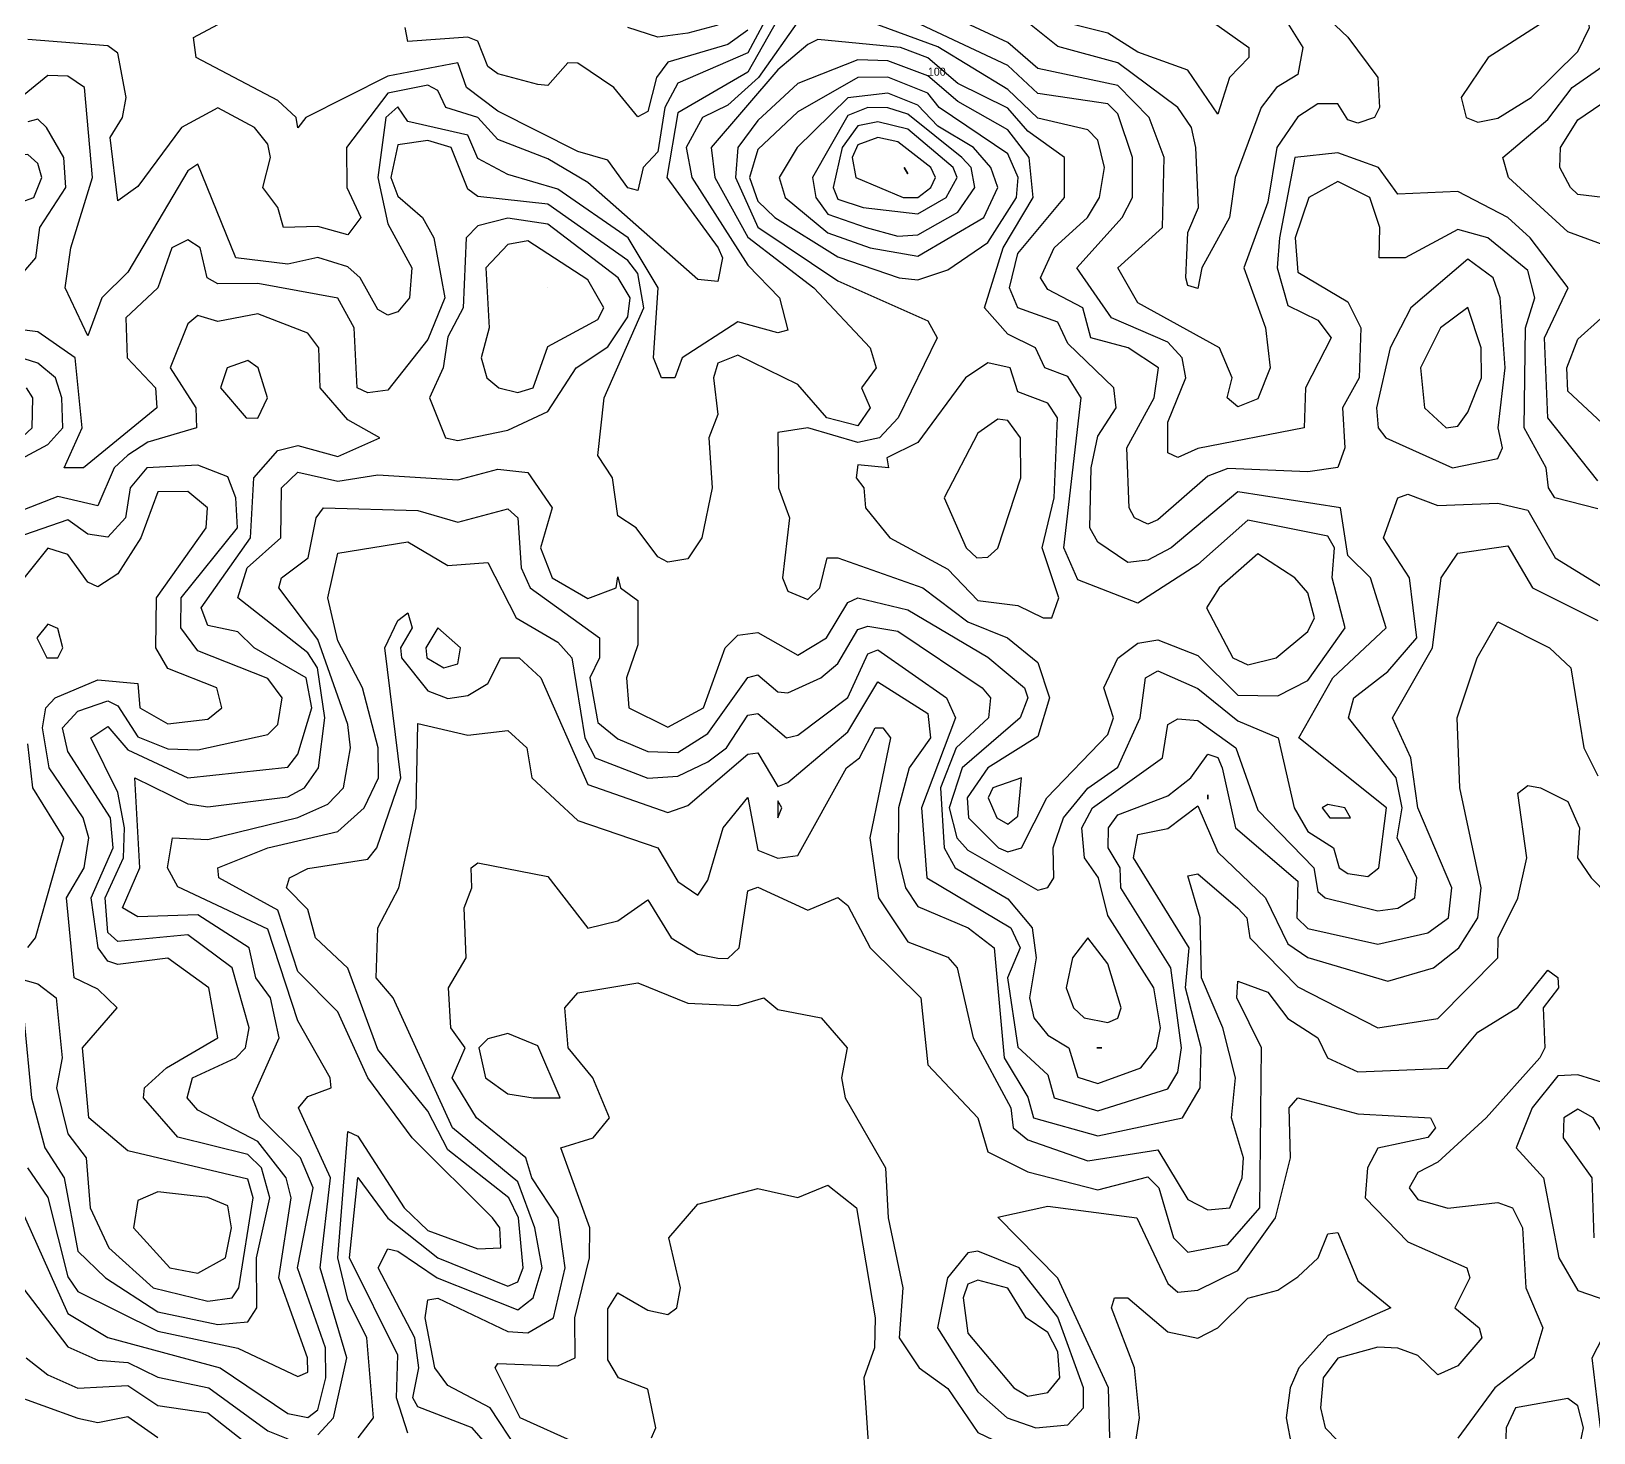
# Model space of a CAD drawing. Header units: metres. Extents: x 310028 to 360472, y 4137098 to 4159193.
# Drawn here: x 316753 to 319096, y 4140885 to 4142987 of the extents above; entities that cross this region are included whole.
import ezdxf

# ---------------------------------------------------------------- set-up
doc = ezdxf.new("R2010")
doc.units = ezdxf.units.M
for name, color, linetype in [('CONTOUR', 254, 'Continuous'), ('CONTOUR_INDEX', 33, 'Continuous'), ('CONTOUR_LABELS', 7, 'Continuous')]:
    doc.layers.add(name, color=color, linetype=linetype)

msp = doc.modelspace()

# ---------------------------------------------------------------- linework, layer by layer
at = {"layer": 'CONTOUR'}
for points, elevation in [([(318652.5, 4143049.5), (318727.5, 4142978.2), (318772.3, 4142917.5), (318775.1, 4142872.5), (318767.5, 4142857.5), (318742.5, 4142849.2), (318727.5, 4142854), (318712.5, 4142878.3), (318682.5, 4142878.2), (318652.5, 4142858.9), (318621.1, 4142812.5), (318607.5, 4142730.7), (318571.6, 4142632.5), (318603.9, 4142542.5), (318611.1, 4142482.5), (318592.5, 4142436), (318562.5, 4142423.6), (318546.2, 4142437.5), (318553.7, 4142467.5), (318534.7, 4142512.5), (318412.5, 4142579.7), (318382.2, 4142632.5), (318449.2, 4142692.5), (318451.7, 4142797.5), (318429.4, 4142857.5), (318382.5, 4142905.6), (318262.5, 4142931.3), (318217.5, 4142970), (317992.5, 4143075.2)], 60), ([(318452.5, 4143052.5), (318578.9, 4142962.5), (318578.8, 4142947.5), (318549.9, 4142917.5), (318532.5, 4142862.7), (318487.5, 4142928.5), (318412.5, 4142955.5), (318367.5, 4142984.2), (318307.5, 4142999.4)], 40), ([(317864.2, 4143022.5), (317827.5, 4142954.6), (317722.5, 4142909.2), (317702.9, 4142872.5), (317692.5, 4142806.3), (317670.7, 4142782.5), (317662.5, 4142748.3), (317647.5, 4142752.1), (317617.5, 4142793.5), (317572.5, 4142806.7), (317452.5, 4142867.3), (317405.6, 4142902.5), (317392.5, 4142939.8), (317287.5, 4142919.8), (317164.4, 4142857.5), (317152.5, 4142842.4), (317150.2, 4142857.5), (317122.5, 4142883.3), (317000.4, 4142947.5), (316996.1, 4142977.5), (317032.5, 4142997.4)], 60), ([(318904.7, 4142857.5), (318922.5, 4142850.6), (318952.5, 4142856.6), (319002.3, 4142887.5), (319072.5, 4142956.9), (319089.9, 4142992.5), (319087.4, 4143007.5), (319072.5, 4143022.9), (319054.6, 4143022.5), (318937.9, 4142947.5), (318897.4, 4142887.5), (318904.7, 4142857.5)], 70), ([(317907.1, 4143007.5), (317843.6, 4142917.5), (317797.5, 4142876.4), (317759.7, 4142857.5), (317735.2, 4142812.5), (317743.5, 4142767.5), (317827.5, 4142636.3), (317874.8, 4142587.5), (317887.5, 4142539), (317872.5, 4142534.7), (317812.5, 4142551.3), (317729.2, 4142497.5), (317718.2, 4142467.5), (317698.1, 4142467.5), (317686.1, 4142497.5), (317693.2, 4142602.5), (317648.1, 4142677.5), (317542.5, 4142750.3), (317467.5, 4142772.3), (317422.5, 4142796.3), (317407.5, 4142831.3), (317317.5, 4142851.6), (317302.5, 4142873.8), (317284.7, 4142857.5), (317272.4, 4142767.5), (317287.5, 4142698), (317323.6, 4142632.5), (317320.3, 4142587.5), (317302.5, 4142566.1), (317287.5, 4142561.2), (317272.5, 4142569.7), (317246.3, 4142617.5), (317227.5, 4142633.6), (317182.5, 4142647.6), (317137.5, 4142637.7), (317059.4, 4142647.5), (317002.5, 4142787.5), (316987.5, 4142777.5), (316897.5, 4142625.7), (316858.6, 4142587.5), (316837.5, 4142530.3), (316803.6, 4142602.5), (316812.4, 4142662.5), (316844.8, 4142767.5), (316832.9, 4142902.5), (316807.5, 4142919.5), (316777.5, 4142920.7), (316717.5, 4142871.5)], 80), ([(317872.5, 4143005.3), (317827.5, 4142925.8), (317722.5, 4142864.7), (317705.8, 4142767.5), (317783.2, 4142662.5), (317789.6, 4142647.5), (317782.5, 4142611.8), (317752.5, 4142614.8), (317587.5, 4142760.4), (317527.5, 4142795.6), (317452.5, 4142824.6), (317422.4, 4142857.5), (317374.5, 4142872.5), (317362.5, 4142898), (317347.5, 4142906.3), (317287.5, 4142894.2), (317225.6, 4142812.5), (317225.9, 4142752.5), (317247.3, 4142707.5), (317227.5, 4142681.6), (317182.5, 4142694), (317131.1, 4142692.5), (317122.4, 4142722.5), (317100.2, 4142752.5), (317111.6, 4142797.5), (317107.5, 4142817.6), (317087.6, 4142842.5), (317032.5, 4142872.2), (316978.1, 4142842.5), (316912.5, 4142754.4), (316882.5, 4142732.8), (316871, 4142827.5), (316889.8, 4142857.5), (316895, 4142887.5), (316882.5, 4142954.3), (316867.5, 4142965.4), (316747.5, 4142974.9)], 70), ([(319102.5, 4142313), (319027.5, 4142407.1), (319022.1, 4142527.5), (319058, 4142602.5), (319000.9, 4142677.5), (318967.3, 4142707.5), (318892.5, 4142746.5), (318802.5, 4142742.6), (318773.3, 4142782.5), (318712.5, 4142804.6), (318647.9, 4142797.5), (318624.7, 4142677.5), (318621.6, 4142632.5), (318637.5, 4142575.8), (318682.5, 4142553.8), (318702.6, 4142527.5), (318664, 4142452.5), (318661.7, 4142392.5), (318502.5, 4142361.4), (318472.5, 4142347.9), (318457.5, 4142355), (318457.5, 4142400.7), (318484.4, 4142467.5), (318479.1, 4142497.5), (318457.5, 4142520.6), (318372.7, 4142557.5), (318321.1, 4142632.5), (318388.9, 4142707.5), (318404.5, 4142737.5), (318404.2, 4142797.5), (318382.5, 4142863.2), (318367.5, 4142878.4), (318262.5, 4142893.9), (318217.5, 4142935.5), (318037.5, 4143020)], 70), ([(317782.5, 4142996.3), (317737.5, 4142984), (317692.5, 4142978.3), (317647.5, 4142992.5)], 40), ([(319102.5, 4142271), (319038, 4142287.5), (319028.5, 4142302.5), (319024.8, 4142332.5), (318991.7, 4142392.5), (318994, 4142542.5), (319007.8, 4142587.5), (318997.5, 4142628.2), (318937.5, 4142677.2), (318892.5, 4142689.5), (318813.4, 4142647.5), (318774.5, 4142647.5), (318775.4, 4142692.5), (318760.4, 4142737.5), (318712.5, 4142761.8), (318669, 4142737.5), (318648.4, 4142677.5), (318652.5, 4142625.6), (318727.5, 4142581.5), (318746.9, 4142542.5), (318744.6, 4142467.5), (318719.4, 4142422.5), (318722.9, 4142362.5), (318712.5, 4142333), (318667.5, 4142326.1), (318547.5, 4142331.2), (318517.5, 4142319.6), (318442.5, 4142254.1), (318427.5, 4142247.6), (318407.5, 4142257.5), (318399.6, 4142272.5), (318395.9, 4142362.5), (318436.9, 4142437.5), (318443.5, 4142482.5), (318398.1, 4142512.5), (318341.9, 4142527.5), (318330.1, 4142572.5), (318277.5, 4142599.8), (318266.4, 4142617.5), (318286.7, 4142662.5), (318336.7, 4142707.5), (318354.7, 4142737.5), (318362.4, 4142782.5), (318352.5, 4142823.5), (318337.5, 4142839.2), (318262.5, 4142856.5), (318217.5, 4142899.7), (318112.5, 4142963.7), (318022.5, 4142996.9)], 80), ([(319117.5, 4142664.2), (319057.5, 4142686.4), (318968.4, 4142767.5), (318959.7, 4142797.5), (319027.5, 4142854.8), (319064, 4142902.5), (319177.5, 4142981.7)], 60), ([(316716.6, 4141267.5), (316807.5, 4141064.1), (316867.5, 4141027.9), (317036, 4140982.5), (317137.5, 4140914.1), (317167.5, 4140908.1), (317182.5, 4140919.3), (317194.7, 4140967.5), (317194, 4141012.5), (317152.3, 4141132.5), (317175.5, 4141252.5), (317156.4, 4141297.5), (317096, 4141357.5), (317084.4, 4141387.5), (317124.7, 4141477.5), (317111.4, 4141537.5), (317089.7, 4141567.5), (317079.7, 4141612.5), (317002.5, 4141662), (316912.5, 4141658.7), (316889.8, 4141672.5), (316915.6, 4141732.5), (316908.4, 4141867.5), (316987.5, 4141828.3), (317017.5, 4141823.8), (317137.5, 4141838.9), (317162.6, 4141852.5), (317183.5, 4141882.5), (317193.2, 4141957.5), (317182.3, 4142032.5), (317167.5, 4142054.7), (317062.6, 4142137.5), (317076.5, 4142182.5), (317126.9, 4142227.5), (317127.9, 4142302.5), (317152.5, 4142325.6), (317212.5, 4142312.3), (317272.5, 4142321.6), (317392.5, 4142314.2), (317452.5, 4142330.1), (317497.5, 4142325.2), (317534.2, 4142272.5), (317516.8, 4142212.5), (317534.2, 4142167.5), (317587.5, 4142136.4), (317629.9, 4142152.5), (317632.5, 4142168.6), (317636.3, 4142152.5), (317662.5, 4142133.1), (317662.5, 4142066.9), (317645.3, 4142017.5), (317649.2, 4141972.5), (317707.5, 4141943.4), (317760.9, 4141972.5), (317793.7, 4142062.5), (317812.5, 4142081.3), (317842.5, 4142085.5), (317902.5, 4142051.1), (317945.3, 4142077.5), (317977.5, 4142130.4), (317992.5, 4142137.2), (318067.5, 4142119.3), (318187.5, 4142048.5), (318242.4, 4142002.5), (318247.7, 4141987.5), (318236.2, 4141957.5), (318148.9, 4141882.5), (318129.7, 4141822.5), (318140.9, 4141777.5), (318157.5, 4141758.6), (318262.5, 4141698.7), (318277.5, 4141702.8), (318286.3, 4141717.5), (318285.6, 4141762.5), (318300.7, 4141807.5), (318337.5, 4141851.7), (318382.5, 4141883.3), (318416, 4141957.5), (318423.7, 4142017.5), (318442.5, 4142027.6), (318502.5, 4142001.3), (318562.5, 4141952.8), (318622.8, 4141927.5), (318646.7, 4141822.5), (318667.5, 4141786.7), (318706, 4141762.5), (318714.5, 4141732.5), (318727.5, 4141723.8), (318757.5, 4141719.1), (318774, 4141732.5), (318785.2, 4141822.5), (318653.8, 4141927.5), (318704.7, 4142017.5), (318785.1, 4142092.5), (318761.5, 4142167.5), (318727.5, 4142200.8), (318716.3, 4142272.5), (318562.5, 4142296.3), (318462.6, 4142212.5), (318427.5, 4142193.6), (318397.5, 4142190.5), (318352.5, 4142220.7), (318340.6, 4142242.5), (318342.6, 4142332.5), (318352.5, 4142380), (318380.1, 4142422.5), (318376.5, 4142452.5), (318307.5, 4142518.6), (318292.5, 4142550.6), (318232.5, 4142572.5), (318219.9, 4142602.5), (318232.5, 4142653.6), (318302.5, 4142737.5), (318302.3, 4142797.5), (318247.5, 4142837), (318217.5, 4142871.8), (318142.5, 4142908.5), (318097.5, 4142947.2), (318056.4, 4142962.5), (317932.5, 4142974.7), (317917.5, 4142967.4), (317872.5, 4142929), (317772.6, 4142812.5), (317778.1, 4142767.5), (317827.5, 4142678.1), (317926.5, 4142602.5), (318011.2, 4142512.5), (318020.2, 4142482.5), (317997.8, 4142452.5), (318010.8, 4142422.5), (317992.5, 4142395.2), (317946.2, 4142407.5), (317902.5, 4142457.1), (317812.5, 4142501.5), (317782.5, 4142489.3), (317775.8, 4142467.5), (317782.5, 4142412.4), (317769, 4142377.5), (317774.1, 4142302.5), (317758.4, 4142227.5), (317737.5, 4142195.9), (317707.5, 4142191), (317692.5, 4142199), (317660.2, 4142242.5), (317632.5, 4142260.3), (317624.6, 4142317.5), (317602.5, 4142351), (317612.1, 4142437.5), (317671.5, 4142572.5), (317662.5, 4142623.9), (317647.5, 4142643.4), (317527.5, 4142727.5), (317422.5, 4142739.4), (317407.5, 4142750.1), (317382.8, 4142812.5), (317347.5, 4142823), (317302.5, 4142816.5), (317292.3, 4142767.5), (317302.5, 4142739.7), (317339.4, 4142707.5), (317356.4, 4142677.5), (317373.3, 4142587.5), (317347.5, 4142524.8), (317287.5, 4142448.6), (317257.5, 4142444.9), (317241.6, 4142452.5), (317237.3, 4142542.5), (317212.5, 4142586.8), (317092.5, 4142608.8), (317032.5, 4142608.1), (317016.8, 4142617.5), (317006.1, 4142662.5), (316987.5, 4142674.1), (316963.8, 4142662.5), (316942.5, 4142602.2), (316894.6, 4142557.5), (316896.5, 4142497.5), (316939.2, 4142452.5), (316941.4, 4142422.5), (316831, 4142332.5), (316802.2, 4142332.5), (316829.4, 4142392.5), (316818.6, 4142497.5), (316762.5, 4142536.1), (316714.8, 4142542.5)], 90), ([(318054.3, 4142617.5), (318082.5, 4142614.5), (318127.5, 4142629.1), (318187.5, 4142670.5), (318230.4, 4142737.5), (318233.1, 4142767.5), (318217.5, 4142803.4), (318114.6, 4142872.5), (318097.5, 4142894.3), (318037.5, 4142918), (317992.5, 4142917.7), (317902.5, 4142866.1), (317842.5, 4142809.5), (317830.2, 4142767.5), (317842.5, 4142732.1), (317868.1, 4142707.5), (317962.5, 4142648.6), (318054.3, 4142617.5)], 110), ([(318010.8, 4142662.5), (318082.5, 4142649.7), (318181.7, 4142707.5), (318202.7, 4142752.5), (318191.8, 4142782.5), (318166.2, 4142812.5), (318112.5, 4142844.6), (318082.5, 4142876.2), (318037.5, 4142894.3), (317977.5, 4142887.4), (317901.7, 4142812.5), (317874.7, 4142767.5), (317883.5, 4142737.5), (317947.5, 4142684.6), (318010.8, 4142662.5)], 120), ([(318005.1, 4142692.5), (318052.5, 4142679.8), (318082.5, 4142681.8), (318142.5, 4142715.8), (318168.1, 4142752.5), (318162.7, 4142782.5), (318148.4, 4142797.5), (318067.5, 4142862.7), (318037.5, 4142872), (318007.5, 4142872.8), (317977.5, 4142860.8), (317924.4, 4142767.5), (317929.6, 4142737.5), (317947.5, 4142712.8), (318005.1, 4142692.5)], 130), ([(316717.5, 4142598.2), (316759.8, 4142647.5), (316765.6, 4142692.5), (316804.6, 4142752.5), (316801.8, 4142797.5), (316775.8, 4142842.5), (316762.5, 4142855), (316747.5, 4142851.3)], 90), ([(318000.5, 4142722.5), (318082.5, 4142713.1), (318124.9, 4142737.5), (318141.6, 4142767.5), (318135.3, 4142782.5), (318067.5, 4142840.3), (318022.5, 4142851.4), (317992.5, 4142845.3), (317969.2, 4142812.5), (317955.7, 4142752.5), (317962.5, 4142735.4), (318000.5, 4142722.5)], 140), ([(318062.1, 4142782.5), (318067.5, 4142773), (318062.1, 4142782.5)], 160), ([(317454, 4142452.5), (317482.5, 4142445.3), (317505.4, 4142452.5), (317527.5, 4142514.2), (317602.5, 4142555), (317611.6, 4142572.5), (317587.5, 4142614.5), (317497.5, 4142672.8), (317467.5, 4142667.5), (317434.7, 4142632.5), (317439.5, 4142542.5), (317427.4, 4142497.5), (317436.1, 4142467.5), (317454, 4142452.5)], 110), ([(318884.3, 4142332.5), (318952.5, 4142346.3), (318959.4, 4142362.5), (318952.7, 4142392.5), (318963.2, 4142482.5), (318956, 4142587.5), (318945.2, 4142617.5), (318907.5, 4142645.1), (318821.7, 4142572.5), (318790.8, 4142512.5), (318770.3, 4142422.5), (318773, 4142392.5), (318784.3, 4142377.5), (318884.3, 4142332.5)], 90), ([(317527, 4142602.5), (317527, 4142602.5)], 120), ([(319116.2, 4142392.5), (319057.5, 4142447.5), (319056, 4142482.5), (319072.5, 4142525.1), (319141.2, 4142587.5)], 60), ([(317075.1, 4142407.5), (317092.5, 4142406.8), (317107.1, 4142437.5), (317092.9, 4142482.5), (317077.5, 4142493.1), (317046.7, 4142482.5), (317036.6, 4142452.5), (317075.1, 4142407.5)], 110), ([(318270.3, 4142107.5), (318283.6, 4142107.5), (318294, 4142137.5), (318268.8, 4142212.5), (318286.8, 4142287.5), (318292.1, 4142407.5), (318277.5, 4142429.3), (318232.5, 4142446.2), (318221.1, 4142482.5), (318187.5, 4142489.6), (318154.1, 4142467.5), (318082.5, 4142370.5), (318036.2, 4142347.5), (318038.4, 4142332.5), (317992.5, 4142336.8), (317990.1, 4142317.5), (318001.4, 4142302.5), (318004.1, 4142272.5), (318040.4, 4142227.5), (318127.5, 4142180.3), (318172.5, 4142133.5), (318232.5, 4142126), (318270.3, 4142107.5)], 110), ([(316732.5, 4142372.5), (316754.2, 4142392.5), (316755.3, 4142437.5), (316745.8, 4142452.5)], 110), ([(318171.2, 4142197.5), (318187.5, 4142198.2), (318202.5, 4142211.7), (318237.1, 4142317.5), (318236.3, 4142377.5), (318217.5, 4142403.1), (318202.5, 4142405.5), (318172.5, 4142384.4), (318122.1, 4142287.5), (318155.2, 4142212.5), (318171.2, 4142197.5)], 120), ([(316741.5, 4141507.5), (316753.1, 4141387.5), (316773.3, 4141312.5), (316802, 4141267.5), (316822.5, 4141157.5), (316864, 4141117.5), (316942.5, 4141066.5), (317032.5, 4141047.6), (317077.5, 4141051.6), (317090.9, 4141072.5), (317090.4, 4141147.5), (317110.8, 4141237.5), (317098.1, 4141282.5), (317077.5, 4141302.6), (316972.5, 4141328.2), (316921, 4141387.5), (316922.5, 4141402.5), (316955.9, 4141432.5), (317032.8, 4141477.5), (317019.3, 4141552.5), (316957.5, 4141597), (316882.5, 4141587.4), (316867.5, 4141592.1), (316853.4, 4141612.5), (316842.9, 4141687.5), (316875.9, 4141762.5), (316871.9, 4141807.5), (316807.5, 4141906.8), (316799.8, 4141942.5), (316822.5, 4141967.4), (316867.5, 4141982.6), (316882.5, 4141975.2), (316912.5, 4141929), (316957.5, 4141910.7), (317002.5, 4141909.5), (317107.5, 4141932.4), (317122.5, 4141947.1), (317129.1, 4141987.5), (317107.5, 4142016.4), (317002.5, 4142057.8), (316977.2, 4142092.5), (316977.6, 4142137.5), (317062.2, 4142242.5), (317059.7, 4142287.5), (317047.5, 4142318.6), (317002.5, 4142336.4), (316926.1, 4142332.5), (316901.1, 4142302.5), (316894.1, 4142257.5), (316867.5, 4142228.5), (316837.5, 4142232.7), (316807.5, 4142254.3), (316729.6, 4142227.5)], 110), ([(316612.5, 4141600.4), (316762.5, 4141558.3), (316790.4, 4141537.5), (316799.4, 4141447.5), (316790.6, 4141402.5), (316807.5, 4141333.4), (316835.2, 4141297.5), (316841.2, 4141222.5), (316869.2, 4141162.5), (316935.7, 4141102.5), (317017.5, 4141082.3), (317054, 4141087.5), (317064.1, 4141102.5), (317085.8, 4141237.5), (317077.5, 4141265.5), (316897.5, 4141307.7), (316839.3, 4141357.5), (316829.8, 4141462.5), (316881.9, 4141522.5), (316852.5, 4141550.3), (316817, 4141567.5), (316805.6, 4141687.5), (316832.4, 4141732.5), (316839.4, 4141777.5), (316830.5, 4141807.5), (316779.8, 4141882.5), (316769.8, 4141942.5), (316774.7, 4141972.5), (316788.9, 4141987.5), (316852.5, 4142014.4), (316912.5, 4142009), (316915.7, 4141972.5), (316957.5, 4141948.1), (317017.5, 4141955.5), (317038.4, 4141972.5), (317031.2, 4142002.5), (316957.5, 4142031.4), (316939.6, 4142062.5), (316940.6, 4142137.5), (317015.1, 4142242.5), (317017, 4142272.5), (316987.5, 4142296.9), (316942.5, 4142296.5), (316917, 4142227.5), (316882.5, 4142173.2), (316852.5, 4142153.7), (316837.5, 4142160.6), (316807.5, 4142202.4), (316777.5, 4142211.7), (316705.8, 4142122.5)], 120), ([(317182.5, 4140882), (317206.3, 4140907.5), (317225.9, 4140997.5), (317186.1, 4141132.5), (317201.4, 4141267.5), (317153.6, 4141372.5), (317167.5, 4141389.1), (317202.7, 4141402.5), (317201.2, 4141417.5), (317152.5, 4141503), (317107.5, 4141640.4), (316972.5, 4141703.7), (316957.1, 4141732.5), (316964.7, 4141777.5), (317017.5, 4141775), (317152.5, 4141807.7), (317197.5, 4141827.6), (317221.3, 4141852.5), (317231.8, 4141912.5), (317227.5, 4141947.2), (317182.5, 4142074.8), (317124.1, 4142152.5), (317128.2, 4142167.5), (317167.9, 4142197.5), (317179.9, 4142257.5), (317191.3, 4142272.5), (317332.5, 4142268.2), (317392.5, 4142251), (317467.5, 4142270.9), (317482.5, 4142257.5), (317487.8, 4142182.5), (317501.3, 4142152.5), (317605.2, 4142077.5), (317604.9, 4142047.5), (317590.5, 4142017.5), (317602.5, 4141950.4), (317632.5, 4141925.8), (317677.5, 4141907), (317722.5, 4141905.1), (317767.5, 4141934), (317827.5, 4142017.7), (317842.5, 4142021.9), (317872.5, 4141996.1), (317887.5, 4141994.8), (317936.9, 4142017.5), (317962.5, 4142038.9), (317992.5, 4142089.9), (318007.5, 4142094.6), (318052.5, 4142087.5), (318178.8, 4142002.5), (318191.4, 4141987.5), (318188.5, 4141957.5), (318140.2, 4141912.5), (318116.4, 4141852.5), (318122, 4141762.5), (318138.6, 4141732.5), (318217.5, 4141685.9), (318253.9, 4141642.5), (318259.8, 4141597.5), (318249.9, 4141537.5), (318256.5, 4141507.5), (318277.5, 4141481.2), (318309.1, 4141462.5), (318322.5, 4141418.4), (318352.5, 4141408.9), (318416.7, 4141432.5), (318440.3, 4141462.5), (318446.6, 4141492.5), (318436.5, 4141552.5), (318367.5, 4141660.7), (318353.3, 4141717.5), (318332.4, 4141747.5), (318328.3, 4141792.5), (318344.5, 4141822.5), (318449.3, 4141897.5), (318457.5, 4141947.3), (318472.5, 4141955.8), (318502.5, 4141953.4), (318559.3, 4141912.5), (318592.5, 4141818.8), (318676.3, 4141732.5), (318682.5, 4141696.8), (318693.6, 4141687.5), (318772.5, 4141667.9), (318802.5, 4141672), (318827.9, 4141687.5), (318830.7, 4141717.5), (318801.4, 4141777.5), (318808.9, 4141822.5), (318800.1, 4141867.5), (318728.5, 4141957.5), (318736.3, 4141987.5), (318787.5, 4142026.6), (318830.7, 4142077.5), (318819.7, 4142167.5), (318781.1, 4142227.5), (318802.4, 4142287.5), (318817.5, 4142292.6), (318862.5, 4142275.9), (318952.5, 4142279.2), (318997.5, 4142268.7), (319038.3, 4142197.5), (319160.4, 4142122.5)], 80), ([(317243.2, 4140877.5), (317266.1, 4140907.5), (317256.2, 4141027.5), (317227.5, 4141084.9), (317212.5, 4141147.5), (317227.5, 4141336.6), (317242.5, 4141330), (317311.9, 4141222.5), (317347.5, 4141188.5), (317422.5, 4141161), (317457.1, 4141162.5), (317455.6, 4141192.5), (317444.8, 4141207.5), (317324.2, 4141327.5), (317257.5, 4141417.5), (317212.5, 4141516.3), (317152.5, 4141576.8), (317122.5, 4141668.7), (317033.9, 4141717.5), (317032.7, 4141732.5), (317107.5, 4141762.1), (317212.5, 4141786.6), (317252.2, 4141822.5), (317273.7, 4141867.5), (317273, 4141912.5), (317249.7, 4142002.5), (317212.5, 4142072.7), (317197.6, 4142137.5), (317212.5, 4142204.2), (317317.5, 4142221.1), (317377.5, 4142185.6), (317437.5, 4142190.1), (317480, 4142107.5), (317542.5, 4142070.9), (317563.6, 4142047.5), (317582.9, 4141927.5), (317598.5, 4141897.5), (317677.5, 4141866.6), (317722.5, 4141870), (317767.5, 4141891.1), (317795.3, 4141912.5), (317827.5, 4141961.5), (317842.5, 4141963.7), (317885.7, 4141927.5), (317902.5, 4141931.1), (317977.5, 4141988), (318007.5, 4142053.5), (318022.5, 4142059.2), (318125.6, 4141987.5), (318138.8, 4141957.5), (318087.8, 4141822.5), (318095.8, 4141717.5), (318221.8, 4141642.5), (318235.8, 4141612.5), (318217.1, 4141567.5), (318232.5, 4141463.2), (318277.5, 4141422), (318287, 4141387.5), (318352.5, 4141368), (318457.5, 4141400.7), (318472.5, 4141425.8), (318478.1, 4141462.5), (318461.8, 4141582.5), (318386.9, 4141702.5), (318385.8, 4141732.5), (318368.1, 4141762.5), (318368.4, 4141792.5), (318382.5, 4141811.8), (318457.5, 4141840.4), (318492.1, 4141867.5), (318517.5, 4141903), (318532.5, 4141897.6), (318539, 4141882.5), (318558.7, 4141792.5), (318652.5, 4141712.5), (318650.9, 4141657.5), (318667.5, 4141641.4), (318772.5, 4141618), (318847.5, 4141634.6), (318878.6, 4141657.5), (318883.6, 4141702.5), (318832.5, 4141822.5), (318821.7, 4141897.5), (318794.6, 4141957.5), (318854.6, 4142062.5), (318867.2, 4142167.5), (318892.5, 4142204.5), (318967.5, 4142215.1), (319004.2, 4142152.5), (319102.5, 4142103.4)], 70), ([(318554.7, 4142047.5), (318577.5, 4142036.9), (318619.9, 4142047.5), (318667.5, 4142086.9), (318677.4, 4142107.5), (318667.5, 4142144.7), (318647.8, 4142167.5), (318592.5, 4142203.2), (318534.4, 4142152.5), (318515.5, 4142122.5), (318554.7, 4142047.5)], 110), ([(317317.5, 4140884.6), (317300.4, 4140937.5), (317302.5, 4141001.4), (317230, 4141147.5), (317242.5, 4141267.8), (317287.5, 4141206.7), (317362.5, 4141147.4), (317467.5, 4141105.1), (317482.5, 4141111.4), (317490.8, 4141132.5), (317483.7, 4141207.5), (317469.3, 4141237.5), (317377.5, 4141309.2), (317347.5, 4141367.5), (317272.5, 4141459.7), (317227.5, 4141581.7), (317179, 4141627.5), (317167.5, 4141670), (317135.4, 4141702.5), (317140.2, 4141717.5), (317167.5, 4141731.5), (317257.5, 4141745.2), (317271.3, 4141762.5), (317307.2, 4141867.5), (317283.3, 4142062.5), (317302.5, 4142103.2), (317317.5, 4142115), (317324.2, 4142092.5), (317306.6, 4142062.5), (317307.9, 4142047.5), (317347.5, 4141997.6), (317377.5, 4141986.2), (317407.5, 4141990.8), (317437.5, 4142008.7), (317457.2, 4142047.5), (317484.4, 4142047.5), (317517.2, 4142017.5), (317587.5, 4141857.5), (317707.5, 4141815.5), (317737.5, 4141825.8), (317827.5, 4141902.7), (317842.5, 4141905), (317872.5, 4141854.4), (317887.5, 4141860.5), (317977.5, 4141936.5), (318022.5, 4142011.5), (318097.5, 4141963.7), (318101.6, 4141927.5), (318069.6, 4141882.5), (318053.3, 4141822.5), (318052.8, 4141747.5), (318063.9, 4141702.5), (318082.5, 4141674.5), (318157.9, 4141642.5), (318197, 4141612.5), (318211.9, 4141447.5), (318247.5, 4141388.4), (318255.9, 4141357.5), (318352.5, 4141330.1), (318479.2, 4141357.5), (318505.7, 4141402.5), (318507.4, 4141462.5), (318483.9, 4141552.5), (318489.2, 4141612.5), (318405.7, 4141747.5), (318412.5, 4141782.1), (318457.5, 4141791.2), (318502.5, 4141825.4), (318532.5, 4141755.7), (318604, 4141687.5), (318637.5, 4141618.5), (318667.5, 4141597.7), (318787.5, 4141562.1), (318855.7, 4141582.5), (318893.6, 4141612.5), (318922.1, 4141657.5), (318927.4, 4141702.5), (318895.4, 4141852.5), (318891.3, 4141957.5), (318921.1, 4142047.5), (318952.5, 4142101.5), (319029.9, 4142062.5), (319061.8, 4142032.5), (319081.5, 4141912.5), (319102.5, 4141870.3)], 60), ([(316776.3, 4142047.5), (316792.5, 4142047.3), (316800.2, 4142062.5), (316792.5, 4142091.2), (316777.5, 4142097.7), (316761.2, 4142077.5), (316776.3, 4142047.5)], 130), ([(317371.7, 4142032.5), (317392.5, 4142038.3), (317396.7, 4142062.5), (317362.5, 4142092.4), (317344.4, 4142062.5), (317346, 4142047.5), (317371.7, 4142032.5)], 70), ([(316747.5, 4141612.8), (316759.3, 4141627.5), (316801.6, 4141777.5), (316755.1, 4141852.5), (316747.5, 4141918.1)], 130), ([(318200.9, 4141807.5), (318217.5, 4141798), (318232.5, 4141809.8), (318238.1, 4141867.5), (318195.2, 4141852.5), (318187.9, 4141837.5), (318200.9, 4141807.5)], 110), ([(317872.4, 4141807.5), (317878.5, 4141822.5), (317872.5, 4141832.7), (317872.4, 4141807.5)], 60), ([(318517.5, 4141835.1), (318517.5, 4141842), (318517.5, 4141835.1)], 60), ([(317482.5, 4140859.4), (317441.1, 4140922.5), (317377.5, 4140955.8), (317357.9, 4140982.5), (317343.7, 4141057.5), (317347.5, 4141084.3), (317362.5, 4141086.8), (317467.5, 4141036.7), (317497.5, 4141035), (317536.3, 4141057.5), (317553.8, 4141132.5), (317542.9, 4141207.5), (317503.4, 4141267.5), (317494.7, 4141297.5), (317420.7, 4141357.5), (317384.1, 4141417.5), (317403.4, 4141462.5), (317382.2, 4141492.5), (317378.6, 4141552.5), (317405.1, 4141597.5), (317402.1, 4141672.5), (317413.8, 4141702.5), (317412.4, 4141732.5), (317422.5, 4141739.7), (317527.5, 4141719.1), (317587.5, 4141641.8), (317632.5, 4141653), (317677.5, 4141684.3), (317712.3, 4141627.5), (317752.5, 4141602.9), (317782.5, 4141596.6), (317797.5, 4141596.5), (317814.5, 4141612.5), (317827.5, 4141697.9), (317842.5, 4141703.2), (317917.5, 4141669), (317962.5, 4141687.6), (317977.5, 4141675.7), (318010.8, 4141612.5), (318086.8, 4141537.5), (318097.5, 4141436.9), (318172.3, 4141357.5), (318187.5, 4141306.4), (318247.5, 4141276.4), (318352.5, 4141249.2), (318427.5, 4141268.9), (318444, 4141252.5), (318466, 4141177.5), (318487.5, 4141156), (318547.5, 4141167.4), (318595.2, 4141222.5), (318597.9, 4141462.5), (318561, 4141537.5), (318562.5, 4141562.4), (318607.5, 4141545.8), (318637.5, 4141506.2), (318682.2, 4141477.5), (318696.7, 4141447.5), (318742.5, 4141426.3), (318877.5, 4141431.8), (318922.5, 4141485.6), (318982.5, 4141522.6), (319027.5, 4141578.9), (319042.5, 4141567.6), (319043.3, 4141552.5), (319020.3, 4141522.5), (319022.8, 4141462.5), (319015.4, 4141447.5), (318935, 4141357.5), (318862.5, 4141291.1), (318832.5, 4141275.2), (318819.5, 4141252.5), (318832.5, 4141235), (318877.5, 4141222.1), (318952.5, 4141230.4), (318974.4, 4141222.5), (318989.2, 4141192.5), (318994.4, 4141102.5), (319020, 4141042.5), (319006.5, 4140997.5), (318947.8, 4140952.5), (318892.5, 4140877.1)], 40), ([(318332, 4141507.5), (318367.5, 4141500.1), (318382.5, 4141506.8), (318387.3, 4141522.5), (318367.5, 4141588.4), (318337.5, 4141627.3), (318314.6, 4141597.5), (318305.1, 4141552.5), (318315.8, 4141522.5), (318332, 4141507.5)], 90), ([(317572.5, 4140868.2), (317485.9, 4140907.5), (317448.7, 4140982.5), (317452.5, 4140989), (317542.5, 4140985.3), (317568.4, 4140997.5), (317568, 4141057.5), (317590.1, 4141147.5), (317590.8, 4141192.5), (317547.1, 4141312.5), (317595.4, 4141327.5), (317620.3, 4141357.5), (317595, 4141417.5), (317558.3, 4141462.5), (317553.1, 4141522.5), (317572.5, 4141544.6), (317662.5, 4141559.8), (317737.5, 4141529.2), (317812.5, 4141525.6), (317851.5, 4141537.5), (317872.5, 4141519.6), (317937.3, 4141507.5), (317976.6, 4141462.5), (317967.8, 4141417.5), (317973.4, 4141387.5), (318034, 4141282.5), (318037.8, 4141207.5), (318060.2, 4141102.5), (318054.6, 4141027.5), (318084.3, 4140982.5), (318127.5, 4140951.2), (318172.5, 4140885.6), (318217.5, 4140863.7)], 30), ([(317505.6, 4141387.5), (317546.2, 4141387.5), (317512.5, 4141465.4), (317467.5, 4141483.7), (317437.5, 4141475.9), (317424.2, 4141462.5), (317434, 4141417.5), (317467.5, 4141393.5), (317505.6, 4141387.5)], 40), ([(318350.7, 4141462.5), (318358.5, 4141462.5), (318350.7, 4141462.5)], 90), ([(318370.3, 4140877.5), (318368.3, 4140952.5), (318292.5, 4141116.8), (318202.5, 4141208.6), (318277.5, 4141224.8), (318410.7, 4141207.5), (318457.5, 4141108.7), (318472.5, 4141095.9), (318502.5, 4141098.9), (318562.5, 4141128.6), (318618.9, 4141207.5), (318641.3, 4141297.5), (318639.4, 4141372.5), (318652.5, 4141387.1), (318742.5, 4141363.3), (318851.6, 4141357.5), (318858.9, 4141342.5), (318847.5, 4141327.7), (318772.5, 4141311.9), (318757.1, 4141282.5), (318753.2, 4141237.5), (318817.5, 4141171.4), (318905.7, 4141132.5), (318910.5, 4141117.5), (318887.7, 4141072.5), (318924.3, 4141042.5), (318928.2, 4141027.5), (318892.5, 4140985.3), (318862.5, 4140971.9), (318832.5, 4141001.1), (318802.5, 4141012), (318772.5, 4141013.2), (318712.5, 4140996.8), (318690.5, 4140967.5), (318686.2, 4140922.5), (318693.4, 4140892.5), (318712.5, 4140872.7)], 30), ([(319158.9, 4141252.5), (319095.3, 4141357.5), (319072.5, 4141370.3), (319051.1, 4141357.5), (319050.5, 4141327.5), (319093.4, 4141267.5), (319096.5, 4141177.5)], 60), ([(316960.6, 4141132.5), (317002.5, 4141124.5), (317044.1, 4141147.5), (317053.3, 4141192.5), (317047.5, 4141225.6), (317017.5, 4141237.8), (316942.5, 4141246.3), (316912.5, 4141233.6), (316906.1, 4141192.5), (316960.6, 4141132.5)], 130), ([(317683, 4140877.5), (317689.6, 4140892.5), (317677.5, 4140950.5), (317633.3, 4140967.5), (317617.5, 4140994.4), (317617.5, 4141071.1), (317632.5, 4141094.7), (317677.5, 4141069.1), (317707.5, 4141062.6), (317720.8, 4141072.5), (317726.4, 4141102.5), (317708.8, 4141177.5), (317752.5, 4141227.9), (317842.5, 4141251.2), (317902.5, 4141237.8), (317947.5, 4141256.3), (317990.3, 4141222.5), (318018.3, 4141057.5), (318017.5, 4141012.5), (318001.6, 4140967.5), (318009.6, 4140847.5)], 20), ([(318407.8, 4140862.5), (318415.1, 4140907.5), (318407.5, 4140982.5), (318372.8, 4141072.5), (318377.2, 4141087.5), (318397.5, 4141087.5), (318457.5, 4141036.2), (318502.5, 4141026.9), (318532.5, 4141042.3), (318577.5, 4141086.7), (318622.5, 4141098.8), (318652.5, 4141118.9), (318683, 4141147.5), (318697.5, 4141183.6), (318712.5, 4141185.4), (318742.5, 4141113.1), (318791.8, 4141072.5), (318697.5, 4141030.9), (318653.9, 4140982.5), (318640.9, 4140952.5), (318634.9, 4140907.5), (318643.4, 4140862.5)], 20), ([(318259.7, 4140892.5), (318307.5, 4140896.7), (318331, 4140922.5), (318331.1, 4140952.5), (318292.5, 4141058.5), (318234.7, 4141132.5), (318172.5, 4141157.5), (318157.5, 4141154.8), (318127, 4141117.5), (318111.8, 4141042.5), (318172.5, 4140946.5), (318216.3, 4140907.5), (318259.7, 4140892.5)], 40), ([(316740.3, 4141102.5), (316807.5, 4141014.1), (316852.5, 4140994.1), (316897.5, 4140990.3), (316942.5, 4140968.2), (317019, 4140952.5), (317107.5, 4140888.1), (317137.5, 4140876.1)], 80), ([(319106.4, 4140892.5), (319093.9, 4140997.5), (319117.5, 4141042.9)], 40), ([(316745, 4140997.5), (316777.5, 4140972), (316822.5, 4140952), (316897.5, 4140955.8), (316942.5, 4140926), (317017.5, 4140915), (317092.5, 4140856.1)], 70), ([(316717.5, 4140945), (316822.5, 4140906.7), (316852.5, 4140900.3), (316897.5, 4140909.4), (316942.5, 4140877.7)], 60)]:
    msp.add_lwpolyline(points, dxfattribs=dict(at, elevation=elevation))
at = {"layer": 'CONTOUR_INDEX'}
for points, elevation in [([(318637.5, 4142998.5), (318659.8, 4142962.5), (318652.5, 4142922), (318620.4, 4142902.5), (318597.4, 4142872.5), (318558.4, 4142767.5), (318549.9, 4142707.5), (318508.4, 4142632.5), (318502.5, 4142601.5), (318487.5, 4142605.8), (318484.3, 4142617.5), (318487.5, 4142685), (318503.6, 4142722.5), (318499.4, 4142812.5), (318493.1, 4142842.5), (318472.3, 4142872.5), (318382.5, 4142939.9), (318292.5, 4142964.4), (318247.5, 4143000)], 50), ([(317827.5, 4142988.9), (317797.5, 4142967.3), (317707.5, 4142940.5), (317690.5, 4142917.5), (317677.5, 4142866.7), (317662.5, 4142858.7), (317626.8, 4142902.5), (317572.5, 4142939.3), (317557.5, 4142939.5), (317527.5, 4142905.9), (317512.5, 4142907.3), (317452.5, 4142923), (317437.5, 4142934.1), (317422.5, 4142972.3), (317407.5, 4142978.4), (317317.5, 4142971.7), (317313.5, 4142992.5)], 50), ([(318203.7, 4141762.5), (318217.5, 4141756.3), (318237.9, 4141762.5), (318275.8, 4141837.5), (318367.5, 4141932.2), (318375.8, 4141957.5), (318361.3, 4142002.5), (318382.5, 4142046.6), (318412.5, 4142069.3), (318442.5, 4142074.3), (318502.5, 4142050.7), (318562.5, 4141991.1), (318622.5, 4141990.1), (318667.5, 4142013.3), (318723.2, 4142092.5), (318704, 4142167.5), (318707.4, 4142212.5), (318697.5, 4142229.9), (318577.5, 4142254), (318502.5, 4142187.5), (318412.5, 4142129.5), (318322.5, 4142164.3), (318301.5, 4142212.5), (318327.4, 4142437.5), (318307.5, 4142469.3), (318272.8, 4142482.5), (318258.8, 4142512.5), (318217.5, 4142532.6), (318182.5, 4142572.5), (318210.4, 4142662.5), (318255.3, 4142737.5), (318249.4, 4142797.5), (318217.5, 4142839.2), (318142.5, 4142881.5), (318097.5, 4142920.4), (318037.5, 4142942.8), (317992.5, 4142944), (317902.5, 4142908.9), (317842.5, 4142853.4), (317812.4, 4142812.5), (317809.2, 4142767.5), (317842.5, 4142693.4), (317962.5, 4142612.7), (318097.5, 4142552.8), (318111.3, 4142527.5), (318053.2, 4142407.5), (318025, 4142377.5), (317992.5, 4142370.5), (317917.5, 4142392.1), (317872.5, 4142385.4), (317873.3, 4142302.5), (317890, 4142257.5), (317879.5, 4142167.5), (317887.5, 4142147.2), (317917.5, 4142134.7), (317935.5, 4142152.5), (317946.6, 4142197.5), (317962.5, 4142197.5), (318090.1, 4142152.5), (318157.5, 4142101.3), (318217.2, 4142077.5), (318262.5, 4142040.4), (318279.7, 4141987.5), (318262.5, 4141929.4), (318187.5, 4141882.3), (318156.4, 4141837.5), (318158.6, 4141807.5), (318203.7, 4141762.5)], 100), ([(319147.5, 4142733.2), (319072.5, 4142742), (319061.1, 4142752.5), (319045.1, 4142782.5), (319046.3, 4142812.5), (319072.5, 4142854.3), (319177.5, 4142925.9)], 50), ([(318060.7, 4142737.5), (318082.5, 4142737.7), (318101.9, 4142752.5), (318108.8, 4142767.5), (318102, 4142782.5), (318052.5, 4142821.4), (318022.5, 4142827.6), (317992.5, 4142816.9), (317984, 4142797.5), (317989.7, 4142767.5), (318060.7, 4142737.5)], 150), ([(316699.7, 4142737.5), (316717.5, 4142723.6), (316756.5, 4142737.5), (316768.7, 4142767.5), (316762.5, 4142788.9), (316747.5, 4142802.1), (316732.5, 4142801.7), (316702.5, 4142785.5), (316693.3, 4142767.5), (316699.7, 4142737.5)], 100), ([(317374, 4142377.5), (317392.5, 4142373.4), (317467.5, 4142389), (317527.5, 4142416.7), (317570.2, 4142482.5), (317617.5, 4142513.6), (317647.5, 4142558.8), (317650.8, 4142587.5), (317632.8, 4142617.5), (317527.5, 4142697.6), (317467.5, 4142706.7), (317422.5, 4142695.1), (317405.1, 4142677.5), (317400.6, 4142572.5), (317377.5, 4142528.8), (317370.8, 4142482.5), (317350.2, 4142437.5), (317374, 4142377.5)], 100), ([(316747.4, 4141282.5), (316777.5, 4141237.7), (316807.5, 4141119), (316822.5, 4141096.8), (316942.5, 4141037.3), (317062.5, 4141012.1), (317152.5, 4140969.5), (317167.5, 4140976), (317167.2, 4140997.5), (317124, 4141117.5), (317142.8, 4141237.5), (317135.3, 4141267.5), (317092.5, 4141321.9), (317002.5, 4141368.7), (316986.5, 4141387.5), (316994.9, 4141417.5), (317059.8, 4141447.5), (317074, 4141462.5), (317079.5, 4141492.5), (317054.3, 4141582.5), (316987.5, 4141631.9), (316882.5, 4141621.9), (316867.5, 4141635.4), (316863.9, 4141687.5), (316891, 4141747.5), (316892.7, 4141792.5), (316882.5, 4141845.4), (316842.1, 4141927.5), (316867.5, 4141944.2), (316897.5, 4141909.4), (316987.5, 4141867.5), (317137.5, 4141883.5), (317152.5, 4141902.7), (317173.4, 4141972.5), (317165, 4142017.5), (317086.9, 4142062.5), (317062.5, 4142086.2), (317017.5, 4142095.7), (317007.5, 4142122.5), (317081.4, 4142227.5), (317086.4, 4142317.5), (317122.5, 4142358.4), (317152.5, 4142366), (317212.5, 4142349.3), (317275.5, 4142377.5), (317227.5, 4142404.2), (317186.1, 4142452.5), (317184.3, 4142512.5), (317167.5, 4142534.1), (317092.5, 4142563.4), (317032.5, 4142552), (317002.5, 4142561), (316987.5, 4142548.3), (316961.4, 4142482.5), (316999.7, 4142422.5), (317000.8, 4142392.5), (316927.5, 4142370.6), (316897.5, 4142351.1), (316877.4, 4142332.5), (316852.5, 4142275.5), (316792.5, 4142289.3), (316671.8, 4142242.5)], 100), ([(318874.8, 4142392.5), (318892.5, 4142395), (318907.5, 4142415.7), (318927.8, 4142467.5), (318927.3, 4142512.5), (318907.5, 4142572.9), (318866.3, 4142542.5), (318836.3, 4142482.5), (318842.2, 4142422.5), (318874.8, 4142392.5)], 100), ([(316702.5, 4142327.2), (316777.5, 4142367.3), (316800.3, 4142392.5), (316798.8, 4142437.5), (316789.3, 4142467.5), (316762.5, 4142489.4), (316732.5, 4142498.7)], 100), ([(317467.5, 4140830.8), (317413.9, 4140892.5), (317332.5, 4140923.9), (317325.1, 4140937.5), (317334.1, 4140982.5), (317328.1, 4141027.5), (317273.3, 4141132.5), (317287.5, 4141161.1), (317302.5, 4141157.5), (317361.7, 4141117.5), (317482.5, 4141069.2), (317505.4, 4141087.5), (317519, 4141132.5), (317508.3, 4141192.5), (317482.5, 4141261.6), (317384.7, 4141342.5), (317295.6, 4141537.5), (317269.9, 4141567.5), (317272.8, 4141642.5), (317303.9, 4141702.5), (317330.1, 4141822.5), (317332.5, 4141948.9), (317407.5, 4141931.4), (317467.5, 4141938.2), (317496.3, 4141912.5), (317503.8, 4141867.5), (317572.5, 4141803.5), (317692.3, 4141762.5), (317722.5, 4141711.8), (317752.5, 4141691.3), (317767.5, 4141713.6), (317790.4, 4141792.5), (317827.5, 4141837.9), (317842.5, 4141758.7), (317872.5, 4141746.8), (317902.5, 4141751), (317975.5, 4141882.5), (317995, 4141897.5), (318018.5, 4141942.5), (318030.1, 4141942.5), (318041.4, 4141927.5), (318010.6, 4141777.5), (318023.4, 4141687.5), (318067.5, 4141621.3), (318127.5, 4141598.4), (318141.3, 4141582.5), (318165.6, 4141477.5), (318222.1, 4141372.5), (318225.5, 4141342.5), (318247.5, 4141324.6), (318337.5, 4141292.8), (318442.5, 4141309.3), (318487.5, 4141234.9), (318517.5, 4141219.3), (318550.2, 4141222.5), (318569, 4141267.5), (318570.8, 4141297.5), (318552.9, 4141357.5), (318558.7, 4141417.5), (318539.8, 4141492.5), (318507.9, 4141567.5), (318506.1, 4141657.5), (318487.5, 4141720.3), (318502.5, 4141723.1), (318562.5, 4141671.8), (318575.7, 4141657.5), (318580.2, 4141627.5), (318652.5, 4141553.7), (318772.5, 4141492.5), (318862.5, 4141506.2), (318952.4, 4141597.5), (318952.7, 4141627.5), (318982.5, 4141686.8), (318995.7, 4141747.5), (318982.5, 4141844.2), (318997.5, 4141855.9), (319016.4, 4141852.5), (319057.5, 4141831.9), (319074.8, 4141792.5), (319071.9, 4141747.5), (319092.5, 4141717.5), (319117.5, 4141691.9)], 50), ([(318700.4, 4141807.5), (318731.2, 4141807.5), (318723.1, 4141822.5), (318697.5, 4141827.1), (318688.9, 4141822.5), (318700.4, 4141807.5)], 100), ([(319117.5, 4141407.9), (319072.5, 4141421.8), (319042.5, 4141420.3), (319003.9, 4141372.5), (318979.9, 4141312.5), (319020.7, 4141267.5), (319043.6, 4141147.5), (319072.5, 4141098.3), (319117.5, 4141083)], 50), ([(318226.4, 4140952.5), (318247.5, 4140940.1), (318277.5, 4140945.6), (318295.2, 4140967.5), (318292.5, 4141006.4), (318277.5, 4141035.4), (318245.2, 4141057.5), (318217.5, 4141101.7), (318172.5, 4141114), (318157.5, 4141107.8), (318150.3, 4141087.5), (318157.5, 4141034.2), (318226.4, 4140952.5)], 50), ([(318961.9, 4140802.5), (318982.5, 4140788.6), (319068.4, 4140832.5), (319080.7, 4140892.5), (319072.5, 4140925.6), (319057.5, 4140936.5), (318978.9, 4140922.5), (318964.6, 4140892.5), (318961.9, 4140802.5)], 50)]:
    msp.add_lwpolyline(points, dxfattribs=dict(at, elevation=elevation))

# ---------------------------------------------------------------- texts
at = {"layer": 'CONTOUR_LABELS'}
msp.add_text('100', height=12, dxfattribs=at).set_placement((318097.5, 4142920.4))

doc.saveas('drawing.dxf')
